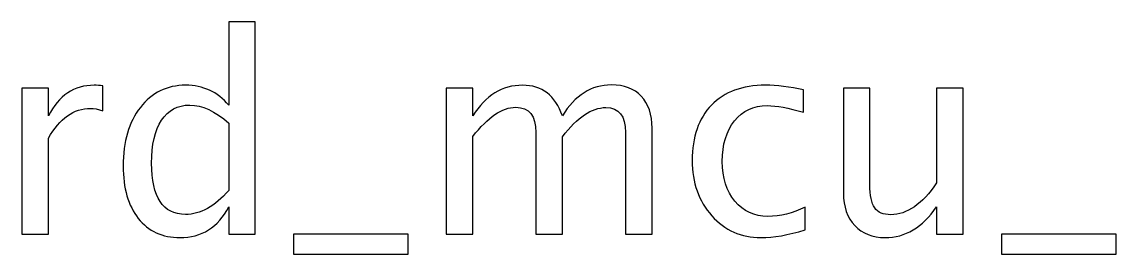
# Model space of a CAD drawing. Header units: centimetres. Extents: x -67 to 67, y -62 to 59.
# Drawn here: x 13.92 to 24.42, y 56.48 to 58.71 of the extents above; entities that cross this region are included whole.
import ezdxf

# ---------------------------------------------------------------- set-up
doc = ezdxf.new("R2010")
doc.units = ezdxf.units.CM
doc.header["$MEASUREMENT"] = 0
doc.layers.add('Layer 1', color=7, linetype='Continuous')

msp = doc.modelspace()

# ---------------------------------------------------------------- linework, layer by layer
at = {"layer": 'Layer 1'}
for points, knots in [([(15.90544, 56.67044), (15.90544, 56.67044), (15.90544, 56.9337), (15.90544, 56.9337), (15.90544, 56.9337), (15.80181, 56.73703), (15.64571, 56.63869), (15.43713, 56.63869), (15.43713, 56.63869), (15.26779, 56.63869), (15.13462, 56.69999), (15.03761, 56.82302), (15.03761, 56.82302), (14.94059, 56.94605), (14.89208, 57.11406), (14.89208, 57.32705), (14.89208, 57.32705), (14.89208, 57.55988), (14.94721, 57.74729), (15.05701, 57.88929), (15.05701, 57.88929), (15.16725, 58.03084), (15.31189, 58.10183), (15.49137, 58.10183), (15.49137, 58.10183), (15.65761, 58.10183), (15.79608, 58.03833), (15.90544, 57.91089), (15.90544, 57.91089), (15.90544, 57.91089), (15.90544, 58.71037), (15.90544, 58.71037), (15.90544, 58.71037), (15.90544, 58.71037), (16.15944, 58.71037), (16.15944, 58.71037), (16.15944, 58.71037), (16.15944, 58.71037), (16.15944, 56.67044), (16.15944, 56.67044), (16.15944, 56.67044), (16.15944, 56.67044), (15.90544, 56.67044), (15.90544, 56.67044)], [0, 0, 0, 0, 0.08333333, 0.08333333, 0.08333333, 0.08333333, 0.16666667, 0.16666667, 0.16666667, 0.16666667, 0.25, 0.25, 0.25, 0.25, 0.33333333, 0.33333333, 0.33333333, 0.33333333, 0.41666667, 0.41666667, 0.41666667, 0.41666667, 0.5, 0.5, 0.5, 0.5, 0.58333333, 0.58333333, 0.58333333, 0.58333333, 0.66666667, 0.66666667, 0.66666667, 0.66666667, 0.75, 0.75, 0.75, 0.75, 0.83333333, 0.83333333, 0.83333333, 0.83333333, 1, 1, 1, 1]), ([(13.92062, 56.67044), (13.92062, 56.67044), (13.92062, 58.07273), (13.92062, 58.07273), (13.92062, 58.07273), (13.92062, 58.07273), (14.17462, 58.07273), (14.17462, 58.07273), (14.17462, 58.07273), (14.17462, 58.07273), (14.17462, 57.80771), (14.17462, 57.80771), (14.17462, 57.80771), (14.2756, 58.00394), (14.422, 58.10183), (14.61427, 58.10183), (14.61427, 58.10183), (14.64029, 58.10183), (14.66763, 58.09963), (14.69585, 58.09522), (14.69585, 58.09522), (14.69585, 58.09522), (14.69585, 57.85754), (14.69585, 57.85754), (14.69585, 57.85754), (14.65175, 57.87209), (14.61295, 57.87958), (14.57943, 57.87958), (14.57943, 57.87958), (14.41804, 57.87958), (14.2831, 57.78433), (14.17462, 57.59339), (14.17462, 57.59339), (14.17462, 57.59339), (14.17462, 56.67044), (14.17462, 56.67044), (14.17462, 56.67044), (14.17462, 56.67044), (13.92062, 56.67044), (13.92062, 56.67044)], [0, 0, 0, 0, 0.09090909, 0.09090909, 0.09090909, 0.09090909, 0.18181818, 0.18181818, 0.18181818, 0.18181818, 0.27272727, 0.27272727, 0.27272727, 0.27272727, 0.36363636, 0.36363636, 0.36363636, 0.36363636, 0.45454545, 0.45454545, 0.45454545, 0.45454545, 0.54545455, 0.54545455, 0.54545455, 0.54545455, 0.63636364, 0.63636364, 0.63636364, 0.63636364, 0.72727273, 0.72727273, 0.72727273, 0.72727273, 0.81818182, 0.81818182, 0.81818182, 0.81818182, 1, 1, 1, 1]), ([(17.99123, 56.67044), (17.99123, 56.67044), (17.99123, 58.07273), (17.99123, 58.07273), (17.99123, 58.07273), (17.99123, 58.07273), (18.24523, 58.07273), (18.24523, 58.07273), (18.24523, 58.07273), (18.24523, 58.07273), (18.24523, 57.80771), (18.24523, 57.80771), (18.24523, 57.80771), (18.36914, 58.00394), (18.52789, 58.10183), (18.72236, 58.10183), (18.72236, 58.10183), (18.90977, 58.10183), (19.03721, 58.00394), (19.10512, 57.80771), (19.10512, 57.80771), (19.22551, 58.0057), (19.3825, 58.10448), (19.5752, 58.10448), (19.5752, 58.10448), (19.69823, 58.10448), (19.79392, 58.06832), (19.86227, 57.99556), (19.86227, 57.99556), (19.93062, 57.9228), (19.96502, 57.82094), (19.96502, 57.68997), (19.96502, 57.68997), (19.96502, 57.68997), (19.96502, 56.67044), (19.96502, 56.67044), (19.96502, 56.67044), (19.96502, 56.67044), (19.71102, 56.67044), (19.71102, 56.67044), (19.71102, 56.67044), (19.71102, 56.67044), (19.71102, 57.64807), (19.71102, 57.64807), (19.71102, 57.64807), (19.71102, 57.80771), (19.64752, 57.88752), (19.52052, 57.88752), (19.52052, 57.88752), (19.38867, 57.88752), (19.2502, 57.79448), (19.10512, 57.60795), (19.10512, 57.60795), (19.10512, 57.60795), (19.10512, 56.67044), (19.10512, 56.67044), (19.10512, 56.67044), (19.10512, 56.67044), (18.85112, 56.67044), (18.85112, 56.67044), (18.85112, 56.67044), (18.85112, 56.67044), (18.85112, 57.64896), (18.85112, 57.64896), (18.85112, 57.64896), (18.85112, 57.80991), (18.78674, 57.89017), (18.65754, 57.89017), (18.65754, 57.89017), (18.52922, 57.89017), (18.39163, 57.79668), (18.24523, 57.60927), (18.24523, 57.60927), (18.24523, 57.60927), (18.24523, 56.67044), (18.24523, 56.67044), (18.24523, 56.67044), (18.24523, 56.67044), (17.99123, 56.67044), (17.99123, 56.67044)], [0, 0, 0, 0, 0.04761905, 0.04761905, 0.04761905, 0.04761905, 0.0952381, 0.0952381, 0.0952381, 0.0952381, 0.14285714, 0.14285714, 0.14285714, 0.14285714, 0.19047619, 0.19047619, 0.19047619, 0.19047619, 0.23809524, 0.23809524, 0.23809524, 0.23809524, 0.28571429, 0.28571429, 0.28571429, 0.28571429, 0.33333333, 0.33333333, 0.33333333, 0.33333333, 0.38095238, 0.38095238, 0.38095238, 0.38095238, 0.42857143, 0.42857143, 0.42857143, 0.42857143, 0.47619048, 0.47619048, 0.47619048, 0.47619048, 0.52380952, 0.52380952, 0.52380952, 0.52380952, 0.57142857, 0.57142857, 0.57142857, 0.57142857, 0.61904762, 0.61904762, 0.61904762, 0.61904762, 0.66666667, 0.66666667, 0.66666667, 0.66666667, 0.71428571, 0.71428571, 0.71428571, 0.71428571, 0.76190476, 0.76190476, 0.76190476, 0.76190476, 0.80952381, 0.80952381, 0.80952381, 0.80952381, 0.85714286, 0.85714286, 0.85714286, 0.85714286, 0.9047619, 0.9047619, 0.9047619, 0.9047619, 1, 1, 1, 1]), ([(21.43522, 56.71277), (21.27073, 56.66338), (21.12874, 56.63869), (21.00924, 56.63869), (21.00924, 56.63869), (20.81962, 56.63869), (20.66263, 56.7088), (20.53784, 56.84859), (20.53784, 56.84859), (20.41304, 56.98882), (20.35042, 57.16565), (20.35042, 57.37864), (20.35042, 57.37864), (20.35042, 57.60618), (20.41216, 57.78389), (20.53563, 57.91089), (20.53563, 57.91089), (20.6591, 58.03833), (20.83152, 58.10183), (21.05289, 58.10183), (21.05289, 58.10183), (21.16181, 58.10183), (21.2844, 58.08684), (21.41934, 58.05685), (21.41934, 58.05685), (21.41934, 58.05685), (21.41934, 57.84254), (21.41934, 57.84254), (21.41934, 57.84254), (21.27602, 57.88488), (21.15917, 57.90604), (21.06921, 57.90604), (21.06921, 57.90604), (20.93868, 57.90604), (20.83417, 57.85709), (20.75612, 57.75964), (20.75612, 57.75964), (20.67807, 57.66219), (20.63882, 57.5321), (20.63882, 57.36982), (20.63882, 57.36982), (20.63882, 57.21239), (20.67939, 57.08539), (20.76009, 56.98794), (20.76009, 56.98794), (20.84079, 56.89093), (20.94618, 56.84242), (21.07715, 56.84242), (21.07715, 56.84242), (21.19312, 56.84242), (21.31218, 56.87241), (21.43522, 56.93238), (21.43522, 56.93238), (21.43522, 56.93238), (21.43522, 56.71277), (21.43522, 56.71277)], [0, 0, 0, 0, 0.06666667, 0.06666667, 0.06666667, 0.06666667, 0.13333333, 0.13333333, 0.13333333, 0.13333333, 0.2, 0.2, 0.2, 0.2, 0.26666667, 0.26666667, 0.26666667, 0.26666667, 0.33333333, 0.33333333, 0.33333333, 0.33333333, 0.4, 0.4, 0.4, 0.4, 0.46666667, 0.46666667, 0.46666667, 0.46666667, 0.53333333, 0.53333333, 0.53333333, 0.53333333, 0.6, 0.6, 0.6, 0.6, 0.66666667, 0.66666667, 0.66666667, 0.66666667, 0.73333333, 0.73333333, 0.73333333, 0.73333333, 0.8, 0.8, 0.8, 0.8, 0.86666667, 0.86666667, 0.86666667, 0.86666667, 1, 1, 1, 1]), ([(22.69508, 56.67044), (22.69508, 56.67044), (22.69508, 56.93414), (22.69508, 56.93414), (22.69508, 56.93414), (22.5597, 56.73703), (22.39521, 56.63869), (22.20207, 56.63869), (22.20207, 56.63869), (22.07948, 56.63869), (21.98202, 56.67705), (21.9097, 56.75422), (21.9097, 56.75422), (21.83694, 56.83139), (21.80078, 56.93502), (21.80078, 57.06599), (21.80078, 57.06599), (21.80078, 57.06599), (21.80078, 58.07273), (21.80078, 58.07273), (21.80078, 58.07273), (21.80078, 58.07273), (22.05478, 58.07273), (22.05478, 58.07273), (22.05478, 58.07273), (22.05478, 58.07273), (22.05478, 57.14889), (22.05478, 57.14889), (22.05478, 57.14889), (22.05478, 57.0435), (22.07022, 56.96898), (22.10065, 56.92488), (22.10065, 56.92488), (22.13151, 56.88034), (22.18267, 56.85829), (22.25454, 56.85829), (22.25454, 56.85829), (22.40977, 56.85829), (22.55705, 56.96016), (22.69508, 57.16433), (22.69508, 57.16433), (22.69508, 57.16433), (22.69508, 58.07273), (22.69508, 58.07273), (22.69508, 58.07273), (22.69508, 58.07273), (22.94907, 58.07273), (22.94907, 58.07273), (22.94907, 58.07273), (22.94907, 58.07273), (22.94907, 56.67044), (22.94907, 56.67044), (22.94907, 56.67044), (22.94907, 56.67044), (22.69508, 56.67044), (22.69508, 56.67044)], [0, 0, 0, 0, 0.06666667, 0.06666667, 0.06666667, 0.06666667, 0.13333333, 0.13333333, 0.13333333, 0.13333333, 0.2, 0.2, 0.2, 0.2, 0.26666667, 0.26666667, 0.26666667, 0.26666667, 0.33333333, 0.33333333, 0.33333333, 0.33333333, 0.4, 0.4, 0.4, 0.4, 0.46666667, 0.46666667, 0.46666667, 0.46666667, 0.53333333, 0.53333333, 0.53333333, 0.53333333, 0.6, 0.6, 0.6, 0.6, 0.66666667, 0.66666667, 0.66666667, 0.66666667, 0.73333333, 0.73333333, 0.73333333, 0.73333333, 0.8, 0.8, 0.8, 0.8, 0.86666667, 0.86666667, 0.86666667, 0.86666667, 1, 1, 1, 1]), ([(15.90544, 57.73715), (15.77359, 57.85313), (15.64879, 57.91133), (15.53061, 57.91133), (15.53061, 57.91133), (15.4142, 57.91133), (15.32424, 57.86283), (15.2603, 57.76537), (15.2603, 57.76537), (15.19636, 57.66836), (15.16461, 57.53078), (15.16461, 57.35262), (15.16461, 57.35262), (15.16461, 57.02498), (15.27308, 56.86094), (15.49048, 56.86094), (15.49048, 56.86094), (15.63159, 56.86094), (15.77006, 56.93811), (15.90544, 57.09201), (15.90544, 57.09201), (15.90544, 57.09201), (15.90544, 57.73715), (15.90544, 57.73715)], [0, 0, 0, 0, 0.14285714, 0.14285714, 0.14285714, 0.14285714, 0.28571429, 0.28571429, 0.28571429, 0.28571429, 0.42857143, 0.42857143, 0.42857143, 0.42857143, 0.57142857, 0.57142857, 0.57142857, 0.57142857, 0.71428571, 0.71428571, 0.71428571, 0.71428571, 1, 1, 1, 1]), ([(16.52544, 56.47994), (16.52544, 56.47994), (16.52544, 56.67044), (16.52544, 56.67044), (16.52544, 56.67044), (16.52544, 56.67044), (17.62611, 56.67044), (17.62611, 56.67044), (17.62611, 56.67044), (17.62611, 56.67044), (17.62611, 56.47994), (17.62611, 56.47994), (17.62611, 56.47994), (17.62611, 56.47994), (16.52544, 56.47994), (16.52544, 56.47994)], [0, 0, 0, 0, 0.2, 0.2, 0.2, 0.2, 0.4, 0.4, 0.4, 0.4, 0.6, 0.6, 0.6, 0.6, 1, 1, 1, 1]), ([(23.31596, 56.47994), (23.31596, 56.47994), (23.31596, 56.67044), (23.31596, 56.67044), (23.31596, 56.67044), (23.31596, 56.67044), (24.41663, 56.67044), (24.41663, 56.67044), (24.41663, 56.67044), (24.41663, 56.67044), (24.41663, 56.47994), (24.41663, 56.47994), (24.41663, 56.47994), (24.41663, 56.47994), (23.31596, 56.47994), (23.31596, 56.47994)], [0, 0, 0, 0, 0.2, 0.2, 0.2, 0.2, 0.4, 0.4, 0.4, 0.4, 0.6, 0.6, 0.6, 0.6, 1, 1, 1, 1])]:
    msp.add_open_spline(points, degree=3, knots=knots, dxfattribs=at)

doc.saveas('drawing.dxf')
